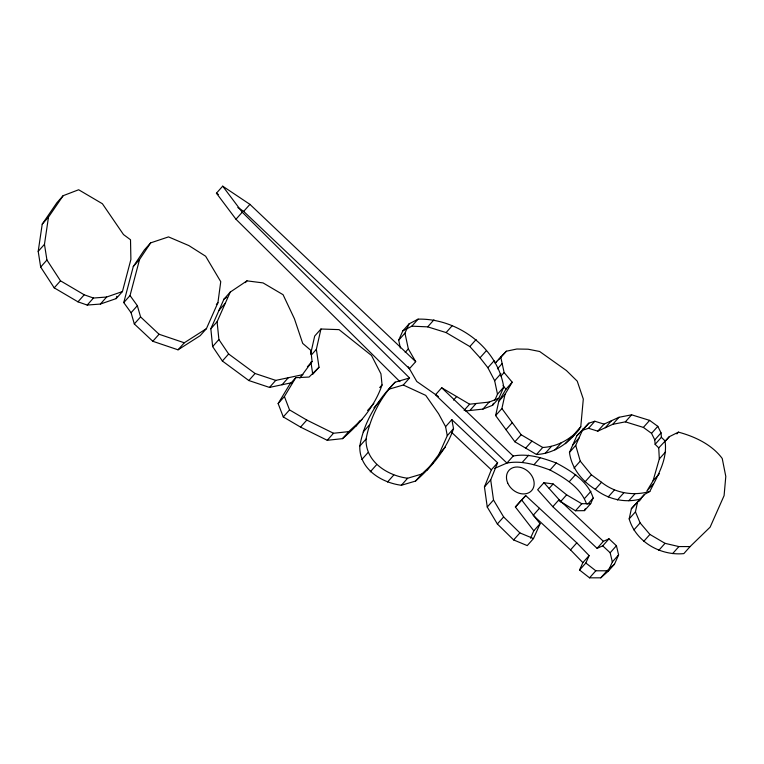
<?xml version="1.0" encoding="UTF-8"?>
<svg xmlns="http://www.w3.org/2000/svg" width="764" height="764" viewBox="0 0 764 764"><rect width="100%" height="100%" fill="white"/><g stroke="black" fill="none" stroke-linecap="round" stroke-linejoin="round"><path stroke-width="1.15" d="M500.687 356.817L504.125 372.546L512.214 382.201L505.949 389.229L498.777 401.291L495.635 415.568L514.888 441.783L536.481 454.494C554.798 453.673 570.985 441.726 580.764 426.77L583.304 399.056L577.24 381.16L566.391 370.521L539.642 351.488L528.096 349.205L516.827 349.014L506.351 351.211L495.215 362.976M217.921 302.706L220.748 281.668L205.64 256.236L188.87 245.588L168.519 236.897L150.661 242.866L144.396 249.904L133.299 266.512L123.768 302.592L131.083 312.724L134.311 323.946L152.8 341.279L178.041 349.817L200.168 335.683L206.423 328.644L217.921 302.706L216.355 304.464M38.2 251.366L42.221 224.158L56.88 202.727L63.135 195.699L78.654 189.758L102.405 203.749L123.501 234.577L130.51 239.743L130.892 259.483L122.431 291.562L116.166 298.6L100.38 304.053L87.191 305.065L77.966 301.828L54.215 287.847L40.673 267.047L38.2 251.366L44.465 244.337L48.485 217.119L63.135 195.699M653.105 484.042L646.85 491.071L653.067 480.785L659.313 458.935L658.73 447.895L669.293 436.702L678.442 432.137C694.877 436.55 711.867 444.553 722.228 458.476L725.8 476.44L724.091 495.635L710.128 527.141L690.112 546.566L683.847 553.604C660.583 555.934 635.858 541.915 629.183 518.899L631.389 508.681L644.51 494.442L649.82 491.453C657.623 475.676 667.917 459.269 664.995 440.857L661.385 437.304L661.041 432.863L657.804 426.331L649.639 420.381L631.637 414.814L618.993 417.287L604.038 424.125L597.773 431.154L588.576 428.289L582.579 430.208L580.946 431.794M629.183 518.899L635.438 511.861L637.644 501.652M495.635 415.568L501.9 408.539L505.042 394.262L512.214 382.201M310.604 354.133L314.692 336.045L320.956 329.007L339.054 329.628L371.505 355.48L380.94 373.816L382.048 384.941C374.713 406.467 359.577 424.125 342.473 438.66L327.24 440.293L300.548 427.095L283.272 416.924L278.144 403.573L289.508 384.693L295.773 377.664L309.076 377.053L319.008 367.264L316.353 349.358L320.956 329.007M427.095 470.127L439.061 454.188L447.274 435.661L445.593 426.684L451.849 419.646L453.529 428.623C446.434 449.518 431.832 466.661 415.511 481.091L401.367 485.264C381.188 482.686 358.994 468.704 359.806 446.09C364.027 421.346 377.779 399.858 395.141 382.181L409.561 377.97L242.245 212.201L222.696 186.168L216.432 193.206L235.98 219.239L399.916 381.656M433.35 463.099L421.766 474.052L407.632 478.235C387.453 475.647 365.259 461.676 366.071 439.052C370.148 417.765 380.109 397.843 395.141 382.181M116.166 298.6L116.777 296.308M123.768 302.592L130.033 295.563L139.564 259.483L150.661 242.866M494.461 468.466L506.924 463.06L513.188 456.022C528.077 453.195 542.469 457.942 556.297 462.984C571.119 470.92 587.898 481.129 593.179 498.032L590.706 503.619L581.757 503.734L566.64 494.833L553.126 483.946L543.93 482.695L537.665 489.734L552.811 506.675L597.104 548.351L603.369 541.323L609.013 538.811L616.424 545.735L618.601 554.903L614.495 564.166L608.23 571.205L600.762 577.823L589.541 577.832L579.57 570.03L585.835 563.001L589.12 555.581L576.801 542.851L525.747 495.607L521.64 499.942L540.062 523.741L533.492 538.572L527.236 545.601L513.637 539.938L497.364 523.98L487.251 507.029L484.443 486.907L491.338 469.822L497.603 462.793L451.849 419.646M484.443 486.907L490.698 479.878L497.603 462.793M292.192 382.611L269.482 387.415L248.816 380.529L222.372 361.009L212.631 346.569L210.835 328.768L223.976 299.116L230.241 292.087L246.973 280.865L263.055 282.909L283.072 294.703L294.436 318.798L302.706 343.408L310.843 350.38L312.084 361.525L299.832 378.142M210.835 328.768L217.1 321.739L230.241 292.087M400.384 348.05L398.693 340.181L402.8 330.917L409.065 323.879L418.089 319.142C457.254 318.149 497.593 347.601 503.743 387.157L498.816 398.283L492.56 405.312L482.905 409.103L465.505 410.994M398.693 340.181L404.958 333.152L409.065 323.879M492.56 405.312L493.449 403.287M494.795 400.26L497.488 394.195L503.743 387.157M530.522 538.19L533.807 530.779L540.062 523.741M641.292 498.835C625.286 503.371 608.316 499.465 595.271 489.323C582.053 481.062 571.52 468.236 569.466 452.431L576.858 435.747L588.843 423.18L594.831 421.25L604.038 424.125M569.466 452.431L575.722 445.402L583.113 428.719M558.579 500.41L575.493 510.763L584.441 510.648L585.272 508.786M579.57 570.03L582.856 562.619L589.12 555.581M608.23 571.205L612.336 561.941L618.601 554.903M278.144 403.573L284.399 396.545L295.773 377.664M572.637 436.855L574.499 433.799M355.652 426.484L359.863 420.84M42.221 224.158L48.485 217.119M40.673 267.047L46.929 260.008L44.465 244.337M54.215 287.847L60.48 280.808L46.929 260.008M77.966 301.828L84.231 294.799L93.456 298.036L106.645 297.024L122.431 291.562M87.191 305.065L93.456 298.036M133.299 266.512L139.564 259.483M100.38 304.053L106.645 297.024M131.083 312.724L137.348 305.686L130.033 295.563M134.311 323.946L140.576 316.917L137.348 305.686M235.98 219.239L242.245 212.201M243.668 211.399L249.933 204.37L415.692 361.668L409.428 368.697L243.668 211.399L237.833 207.502M152.8 341.279L159.065 334.25L184.305 342.778L206.423 328.644M178.041 349.817L184.305 342.778M219.048 310.241L225.313 303.203M245.406 282.623L246.973 280.865M212.631 346.569L218.896 339.541L217.1 321.739M222.372 361.009L228.637 353.98L218.896 339.541M248.816 380.529L255.081 373.491L275.747 380.386L302.955 374.627M269.482 387.415L275.747 380.386M282.04 384.76L288.305 377.731M311.664 354.639L316.353 349.358M307.386 366.796L312.084 361.525M319.008 367.264L312.743 374.293L310.919 361.993M283.272 416.924L289.537 409.896L284.399 396.545M300.548 427.095L306.803 420.066L333.496 433.255L348.737 431.631L361.916 419.446M402.8 330.917L411.825 326.171L418.089 319.142M411.825 326.171L427.687 326.858L433.952 319.82M405.197 352.395L408.329 348.881L404.958 333.152M327.24 440.293L333.496 433.255M379.698 387.577L382.048 384.941M342.473 438.66L348.737 431.631M367.579 410.507L373.835 403.478M373.902 407.833L380.166 400.804M427.687 326.858L446.1 332.569L452.364 325.531M388.886 389.22L403.296 385.008L409.561 377.97M363.225 431.927L369.489 424.899M359.806 446.09L366.071 439.052M361.821 459.517L368.086 452.479M446.1 332.569L469.85 346.55L476.115 339.522M498.816 398.283L489.17 402.074L469.593 404.204L441.716 387.778L435.451 394.816L506.924 463.06C521.812 460.224 536.204 464.97 550.042 470.013C564.567 477.777 580.821 487.69 586.542 503.944M370.234 471.856L376.499 464.827M497.488 394.195L494.652 380.711L487.89 367.723L480.04 357.772L486.305 350.743M453.51 400.088L456.643 396.573M487.89 367.723L494.155 360.694M387.51 482.027L393.775 474.998M506.351 351.211L498.472 359.844M497.469 368.831L502.168 363.559M464.111 410.354L469.593 404.204M401.367 485.264L407.632 478.235M494.652 380.711L500.917 373.682M447.274 435.661L453.529 428.623M469.86 410.526L476.115 403.488M501.003 376.06L504.125 372.546M439.061 454.188L445.317 447.16M415.511 481.091L421.766 474.052M482.905 409.103L489.17 402.074M498.777 401.291L505.042 394.262M506.007 429.683L512.262 422.654M514.888 441.783L521.153 434.745L501.9 408.539M525.68 448.134L531.945 441.105M522.414 462.201L528.669 455.172M487.251 507.029L493.515 500L490.698 479.878M536.481 454.494L542.736 447.465C556.555 446.825 569.552 439.816 578.892 429.817M533.96 464.732L540.224 457.693M545.143 453.444L551.407 446.415M554.951 449.92L561.206 442.891M565.379 443.683L571.644 436.655M575.282 432.921L580.764 426.77M497.364 523.98L503.629 516.941L493.515 500M582.579 430.208L588.843 423.18M533.807 530.779L515.375 506.971L521.64 499.942M525.747 495.607L515.375 506.971M550.042 470.013L556.297 462.984M572.752 445.02L579.007 437.982M588.576 428.289L594.831 421.25M549.211 488.339L553.126 483.946M605.26 427.744L611.515 420.706M597.773 431.154L612.738 424.326L618.993 417.287M573.993 468.151L580.258 461.112L575.722 445.402M539.451 508.289L533.186 515.328L570.536 549.889L582.856 562.619M513.637 539.938L519.902 532.909L533.492 538.572M569.466 481.463L575.731 474.425M612.738 424.326L625.372 421.843L631.637 414.814M552.811 506.675L559.076 499.637L543.93 482.695M560.384 501.862L566.64 494.833M585.1 481.807L591.365 474.769L580.258 461.112M625.372 421.843L643.374 427.41L649.639 420.381M584.68 498.357L590.935 491.319M575.493 510.763L581.757 503.734M595.271 489.323L601.526 482.285C615.192 493.162 633.136 496.237 649.82 491.453M587.707 504.192L593.179 498.032M658.73 447.895L655.13 444.333L654.777 439.902L651.549 433.36L657.804 426.331M584.441 510.648L590.706 503.619M654.777 439.902L661.041 432.863M608.22 496.953L614.485 489.915M655.13 444.333L661.385 437.304M665.377 441.095L669.293 436.702M570.536 549.889L576.801 542.851M617.408 500L623.672 492.971M676.875 433.895L678.442 432.137M659.313 458.935L665.578 451.896M628.791 500.764L635.046 493.735M653.067 480.785L659.332 473.756M631.389 508.681L644.51 494.442M597.104 548.351L602.748 545.849L609.013 538.811M612.336 561.941L610.159 552.764L616.424 545.735M589.541 577.832L595.805 570.794L607.027 570.784L614.495 564.166M633.862 529.958L640.127 522.92L635.438 511.861M600.762 577.823L607.027 570.784M643.651 541.475L649.916 534.437L665.033 543.338L678.89 546.575L690.112 546.566M658.769 550.376L665.033 543.338M672.626 553.604L678.89 546.575M495.234 363.053L496.858 361.448M576.858 435.747L579.313 433.379M223.976 299.116L226.927 297.139M638.255 501.471L640.022 500.477M403.296 385.008L425.729 395.38L438.603 413.763L445.593 426.684M521.153 434.745L542.736 447.465M438.44 396.573L416.781 381.494L408.291 366.73M289.537 409.896L306.803 420.066M60.48 280.808L84.231 294.799M222.696 186.168L249.933 204.37M216.432 193.206L218.38 194.505M643.374 427.41L651.549 433.36M591.365 474.769L601.526 482.285M228.637 353.98L255.081 373.491M585.835 563.001L595.805 570.794M602.748 545.849L610.159 552.764M140.576 316.917L159.065 334.25M559.076 499.637L603.369 541.323M451.629 432.376L491.338 469.822M441.716 387.778L513.188 456.022M503.629 516.941L519.902 532.909M469.85 346.55L480.04 357.772M640.127 522.92L649.916 534.437M503.008 385.724L505.949 389.229M408.329 348.881L415.692 361.668M507.678 482.953A15.213 11.947 41.7 0 0 531.563 490.698A15.213 11.947 41.7 0 0 521.697 467.749A15.213 11.947 41.7 0 0 507.678 482.953"/></g></svg>
